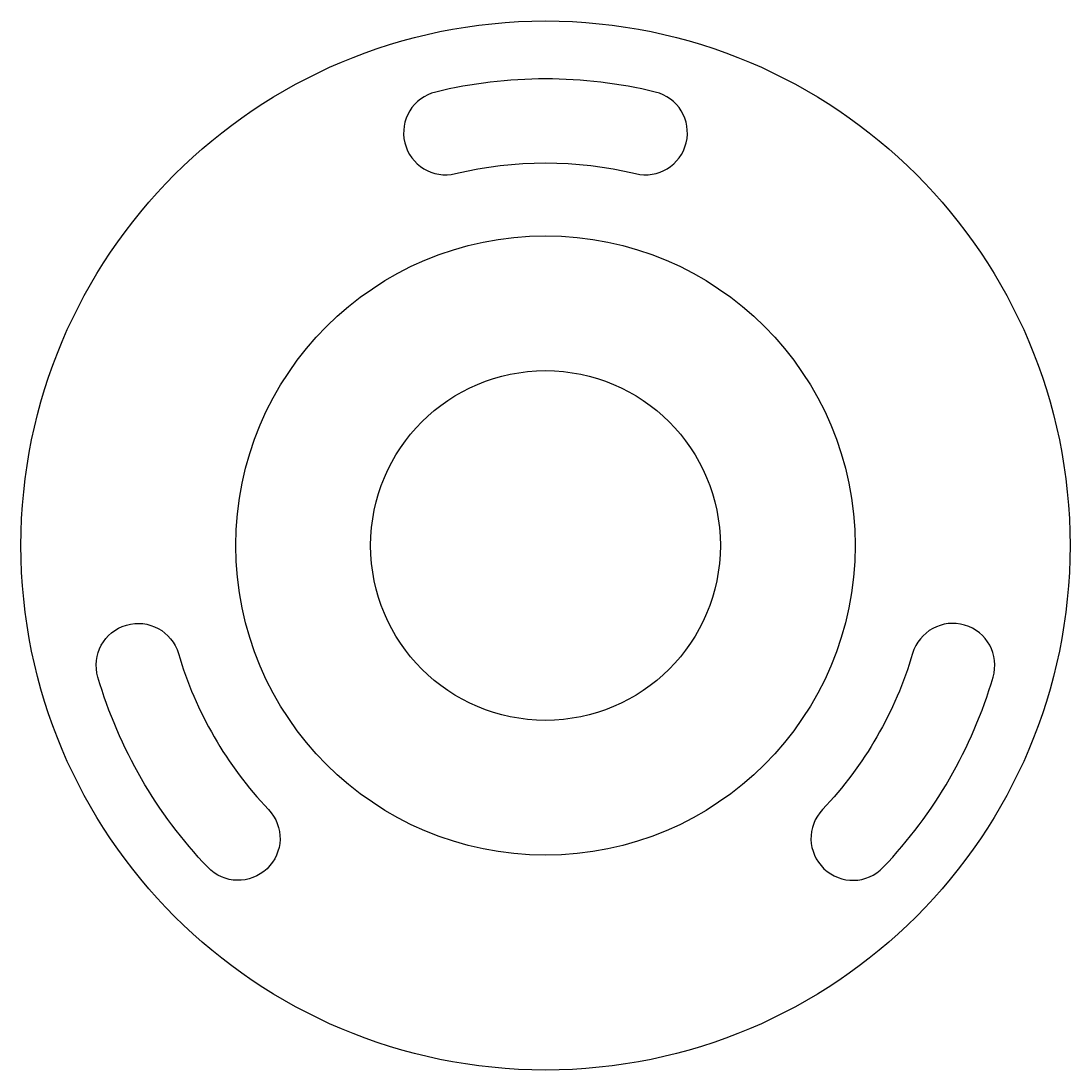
# Model space of a CAD drawing. Extents: x -52 to 52, y -52 to 52.
import ezdxf

# ---------------------------------------------------------------- set-up
doc = ezdxf.new("R2010")
doc.units = 0

msp = doc.modelspace()

# ---------------------------------------------------------------- linework, layer by layer
at = {"layer": '1'}
for points in [[(10.99, 45.39, 0.119322), (-10.99, 45.39, 1), (-9.01, 37.22, -0.119322), (9.01, 37.22, 1)], [(-27.73, -26.42, -1), (-33.81, -32.21, -0.119322), (-44.8, -13.18, -1), (-36.74, -10.81, 0.119322)], [(44.8, -13.18, 1), (36.74, -10.81, -0.119322), (27.73, -26.42, 1), (33.81, -32.21, 0.119322)]]:
    msp.add_lwpolyline(points, format="xyb", close=True, dxfattribs=at)
for radius in [52.5, 17.5]:
    msp.add_circle((0, 0), radius, dxfattribs=at)
at = {"layer": '2'}
msp.add_circle((0, 0), 31, dxfattribs=at)

doc.saveas('drawing.dxf')
